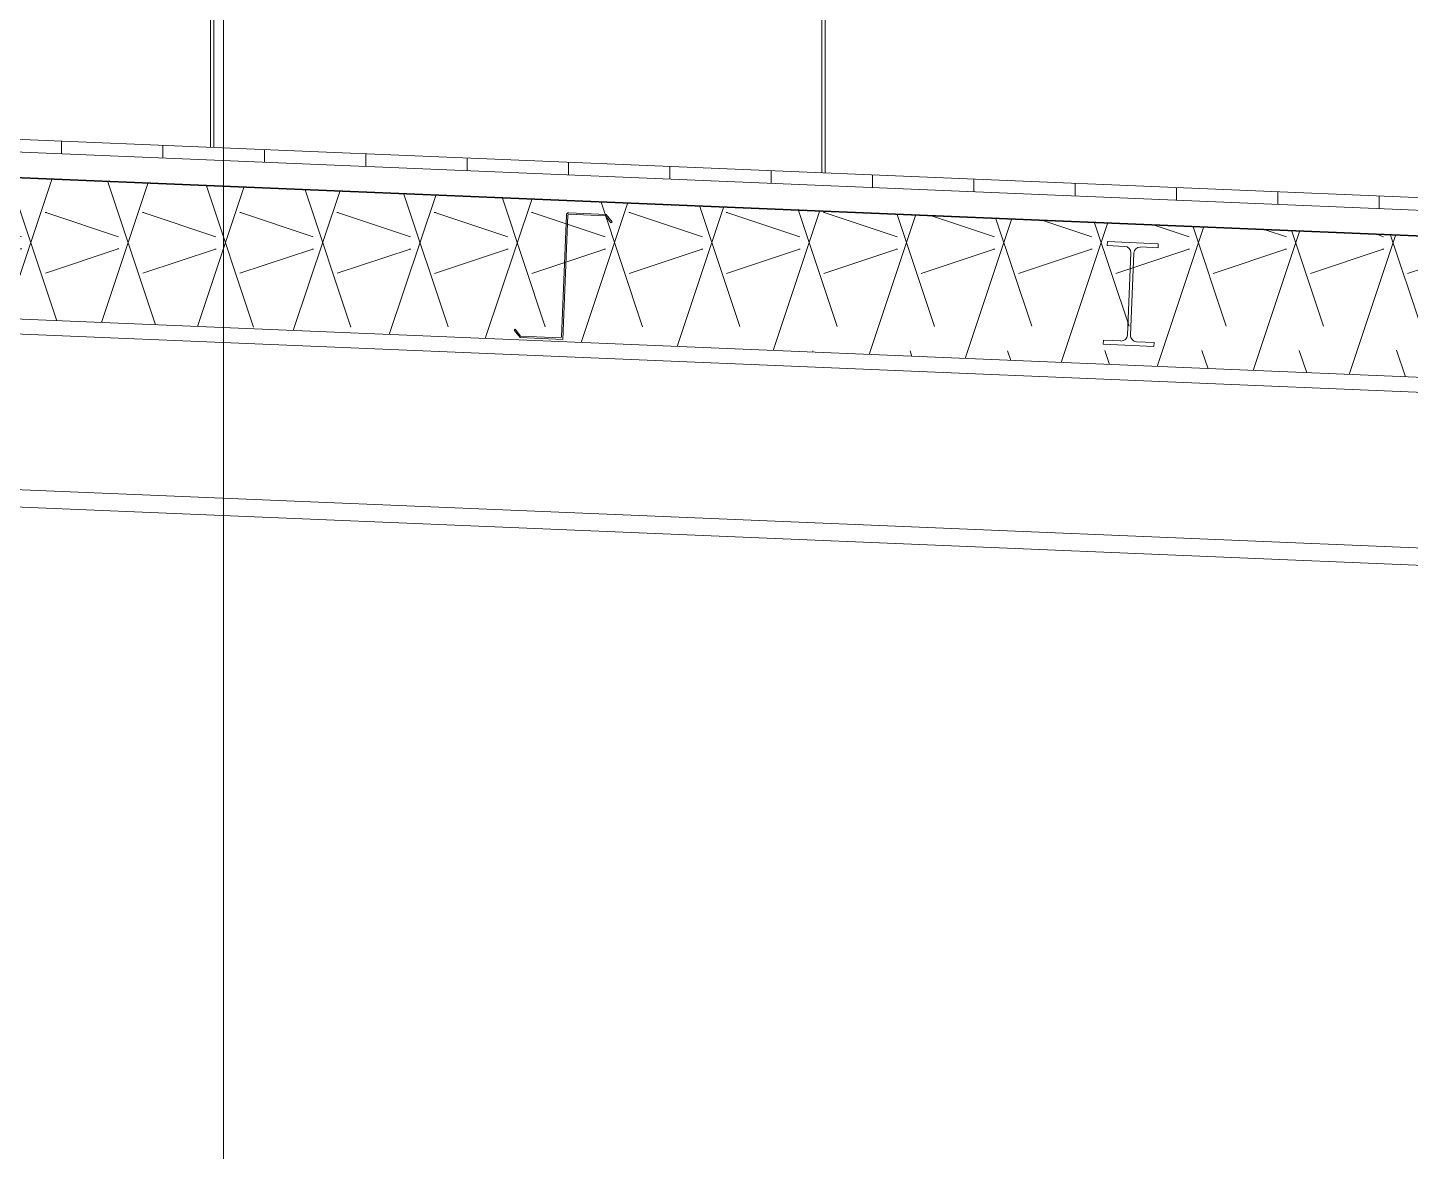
# Model space of a CAD drawing. Header units: inches. Extents: x 21386 to 98862, y -290 to 853.
# Drawn here: x 33289 to 33398.1, y 87.9 to 176.6 of the extents above; entities that cross this region are included whole.
import ezdxf

# ---------------------------------------------------------------- set-up
doc = ezdxf.new("R2010")
doc.units = ezdxf.units.IN
doc.header["$MEASUREMENT"] = 0
for name, color, linetype, lineweight in [('A-CLNG', 13, 'Continuous', 13), ('A-CLNG-PATT', 13, 'Continuous', 25), ('A-ROOF', 132, 'Continuous', 13), ('A-WALL', 113, 'Continuous', 13), ('A-WALL-PATT', 111, 'Continuous', 25), ('G-ANNO-SYMB', 111, 'Continuous', 9), ('S-BEAM', 12, 'Continuous', 13)]:
    doc.layers.add(name, color=color, linetype=linetype, lineweight=lineweight)

# ---------------------------------------------------------------- blocks, each defined once
blk = doc.blocks.new('W-Wide Flange - 1_-3_ deep-1401279-Building Section - North_South looking East _ Fitness Center')
at = {"layer": 'S-BEAM', "color": 8, "lineweight": 9}
for p, q in [((22778.5, 143.84), (22370.3, 160.85)), ((22370.3, 148.55), (22777.99, 131.57)), ((22777.93, 130.21), (22370.3, 147.19))]:
    blk.add_line(p, q, dxfattribs=at)
blk = doc.blocks.new('W-Wide Flange - W8X15-1732027-Building Section - North_South looking East _ Fitness Center')
at = {"layer": 'S-BEAM', "color": 7}
for p, q in [((22658.4, 159.71), (22658.38, 159.4)), ((22658.38, 159.4), (22659.77, 159.34)), ((22662.4, 159.54), (22658.4, 159.71)), ((22662.39, 159.23), (22662.4, 159.54)), ((22660.24, 158.82), (22659.97, 152.34)), ((22660.22, 152.33), (22660.49, 158.81)), ((22661.01, 159.29), (22662.39, 159.23)), ((22658.07, 151.92), (22658.06, 151.61)), ((22659.46, 151.87), (22658.07, 151.92)), ((22662.08, 151.76), (22660.69, 151.81)), ((22662.06, 151.44), (22662.08, 151.76)), ((22658.06, 151.61), (22662.06, 151.44))]:
    blk.add_line(p, q, dxfattribs=at)
for centre, radius, start, end in [((22659.75, 158.84), 0.497, 357.6141, 87.6141), ((22660.98, 158.79), 0.498, 87.6141, 177.6141), ((22659.48, 152.36), 0.497, 267.6141, 357.6141), ((22660.71, 152.31), 0.498, 177.6141, 267.6141)]:
    blk.add_arc(centre, radius, start, end, dxfattribs=at)
blk = doc.blocks.new('Girt_Z - 10_D-1732032-Building Section - North_South looking East _ Fitness Center')
at = {"layer": 'S-BEAM', "color": 7}
for p, q in [((22615.7, 161.8), (22615.3, 152.19)), ((22615.4, 151.99), (22615.81, 161.8)), ((22618.83, 161.86), (22615.89, 161.98)), ((22615.89, 161.87), (22618.77, 161.75)), ((22618.77, 161.75), (22619.2, 161.2)), ((22619.29, 161.27), (22618.83, 161.86)), ((22619.2, 161.2), (22619.29, 161.27)), ((22611.65, 152.8), (22611.57, 152.73)), ((22612.08, 152.24), (22611.65, 152.8)), ((22611.57, 152.73), (22612.03, 152.13)), ((22612.03, 152.13), (22615.4, 151.99)), ((22615.22, 152.11), (22612.08, 152.24))]:
    blk.add_line(p, q, dxfattribs=at)
for centre, radius, start, end in [((22615.88, 161.8), 0.187, 87.6141, 177.6141), ((22615.88, 161.8), 0.0782, 89.7368, 177.6141), ((22615.22, 152.19), 0.0782, 270.6564, 357.6141)]:
    blk.add_arc(centre, radius, start, end, dxfattribs=at)

msp = doc.modelspace()

# ---------------------------------------------------------------- hatches: boundary and pattern name
at = {"layer": 'A-CLNG-PATT', "lineweight": 9}
h = msp.add_hatch(dxfattribs=at)
h.set_pattern_fill('FP_37', color=8, style=0, pattern_type=2)
h.set_pattern_definition([(161.57, (22011.972, 102.96), (-7.6802237, -0.0009796), [0, -54.643, 6.067, 0]), (18.43, (22010.052, 102.96), (-7.6802237, 0.0009796), [0, -54.643, 6.067, 0]), (108.43, (22011.972, 102.96), (3.8382953, -19.2013653), [18.211, -42.499]), (71.57, (22010.052, 102.96), (3.8382953, 19.2013653), [18.211, -42.499])])
h.paths.add_polyline_path([(33511.11, 144.31), (33511.11, 155.45), (33086.11, 173.15), (33086.11, 162.02), (33498.06, 144.85)], flags=0)
at = {"layer": 'A-WALL-PATT', "lineweight": 9}
h = msp.add_hatch(dxfattribs=at)
h.set_pattern_fill('FP_24', color=8, style=0, pattern_type=2)
h.set_pattern_definition([(270, (23131.654, 100.524), (8, 5e-16), [])])
h.paths.add_polyline_path([(33514.11, 157.38), (33514.11, 158.5), (33511.24, 158.49), (33511.24, 157.5), (33511.61, 157.49)], flags=0)
h.paths.add_polyline_path([(33511.11, 157.51), (33511.11, 158.51), (33162.49, 173.04), (33162.49, 239.46), (33088.74, 239.46), (33088.74, 175.11), (33487.59, 158.49)], flags=0)
h = msp.add_hatch(dxfattribs=at)
h.set_pattern_fill('FP_42', color=8, style=0, pattern_type=2)
h.set_pattern_definition([(0, (22785.02, 0.88), (-193, 193), [48, -145]), (90, (22785.02, 0.88), (-193, 1e-14), [96, -97]), (180, (22833.02, 96.88), (-193, 193), [48, -145]), (90, (22833.02, 0.88), (-193, 1e-14), [96, -97]), (180, (22833.02, 97.38), (-193, 193), [48, -145]), (90, (22833.02, 97.38), (-193, 1e-14), [96, -97]), (0, (22785.02, 193.38), (-193, 193), [48, -145]), (90, (22785.02, 97.38), (-193, 1e-14), [96, -97]), (0, (22833.27, 48.62), (-193, 193), [48, -145]), (90, (22833.27, 0.5), (-193, 1e-14), [48.125, -144.875]), (90, (22881.27, 0.5), (-193, 1e-14), [48.125, -144.875]), (0, (22833.27, 145.12), (-193, 193), [48, -145]), (90, (22833.27, 49.12), (-193, 1e-14), [96, -97]), (180, (22881.27, 49.12), (-193, 193), [48, -145]), (90, (22881.27, 49.12), (-193, 1e-14), [96, -97]), (90, (22833.27, 145.62), (-193, 1e-14), [48, -145]), (180, (22881.27, 145.62), (-193, 193), [48, -145]), (90, (22881.27, 145.62), (-193, 1e-14), [48, -145]), (0, (22881.52, 0.88), (-193, 193), [48, -145]), (90, (22881.52, 0.88), (-193, 1e-14), [96, -97]), (180, (22929.52, 96.88), (-193, 193), [48, -145]), (90, (22929.52, 0.88), (-193, 1e-14), [96, -97]), (180, (22929.52, 97.38), (-193, 193), [48, -145]), (90, (22929.52, 97.38), (-193, 1e-14), [96, -97]), (0, (22881.52, 193.38), (-193, 193), [48, -145]), (90, (22881.52, 97.38), (-193, 1e-14), [96, -97]), (0, (22929.77, 48.62), (-193, 193), [48, -145]), (90, (22929.77, 0.5), (-193, 1e-14), [48.125, -144.875]), (90, (22977.77, 0.5), (-193, 1e-14), [48.125, -144.875]), (0, (22929.77, 145.12), (-193, 193), [48, -145]), (90, (22929.77, 49.12), (-193, 1e-14), [96, -97]), (180, (22977.77, 49.12), (-193, 193), [48, -145]), (90, (22977.77, 49.12), (-193, 1e-14), [96, -97]), (90, (22929.77, 145.62), (-193, 1e-14), [48, -145]), (180, (22977.77, 145.62), (-193, 193), [48, -145]), (90, (22977.77, 145.62), (-193, 1e-14), [48, -145])])
h.paths.add_polyline_path([(33511.61, 158.49), (33511.61, 239.46), (33162.49, 239.46), (33162.49, 173.04), (33511.11, 158.52), (33511.11, 161), (33511.24, 161), (33511.24, 158.51)], flags=0)

# ---------------------------------------------------------------- linework, layer by layer
at = {"layer": 'A-CLNG', "color": 7}
for p, q in [((33511.11, 155.45), (33086.11, 173.15)), ((33086.11, 162.02), (33511.11, 144.31))]:
    msp.add_line(p, q, dxfattribs=at)
at = {"layer": 'A-ROOF', "color": 7}
for p, q in [((33577.42, 154.75), (33086.11, 175.22)), ((33086.11, 173.22), (33577.42, 152.74))]:
    msp.add_line(p, q, dxfattribs=at)
at = {"layer": 'A-WALL', "color": 8, "lineweight": 9}
msp.add_line((33162.49, 173.04), (33511.11, 158.51), dxfattribs=at)
at = {"layer": 'G-ANNO-SYMB'}
msp.add_line((33304.44, 545.16), (33304.44, -79.66), dxfattribs=at)

# ---------------------------------------------------------------- block references
at = {"layer": 'S-BEAM', "color": 8, "lineweight": 9}
for name in ['Girt_Z - 10_D-1732032-Building Section - North_South looking East _ Fitness Center', 'W-Wide Flange - 1_-3_ deep-1401279-Building Section - North_South looking East _ Fitness Center', 'W-Wide Flange - W8X15-1732027-Building Section - North_South looking East _ Fitness Center']:
    msp.add_blockref(name, (10715.81, 0), dxfattribs=at)

doc.saveas('drawing.dxf')
